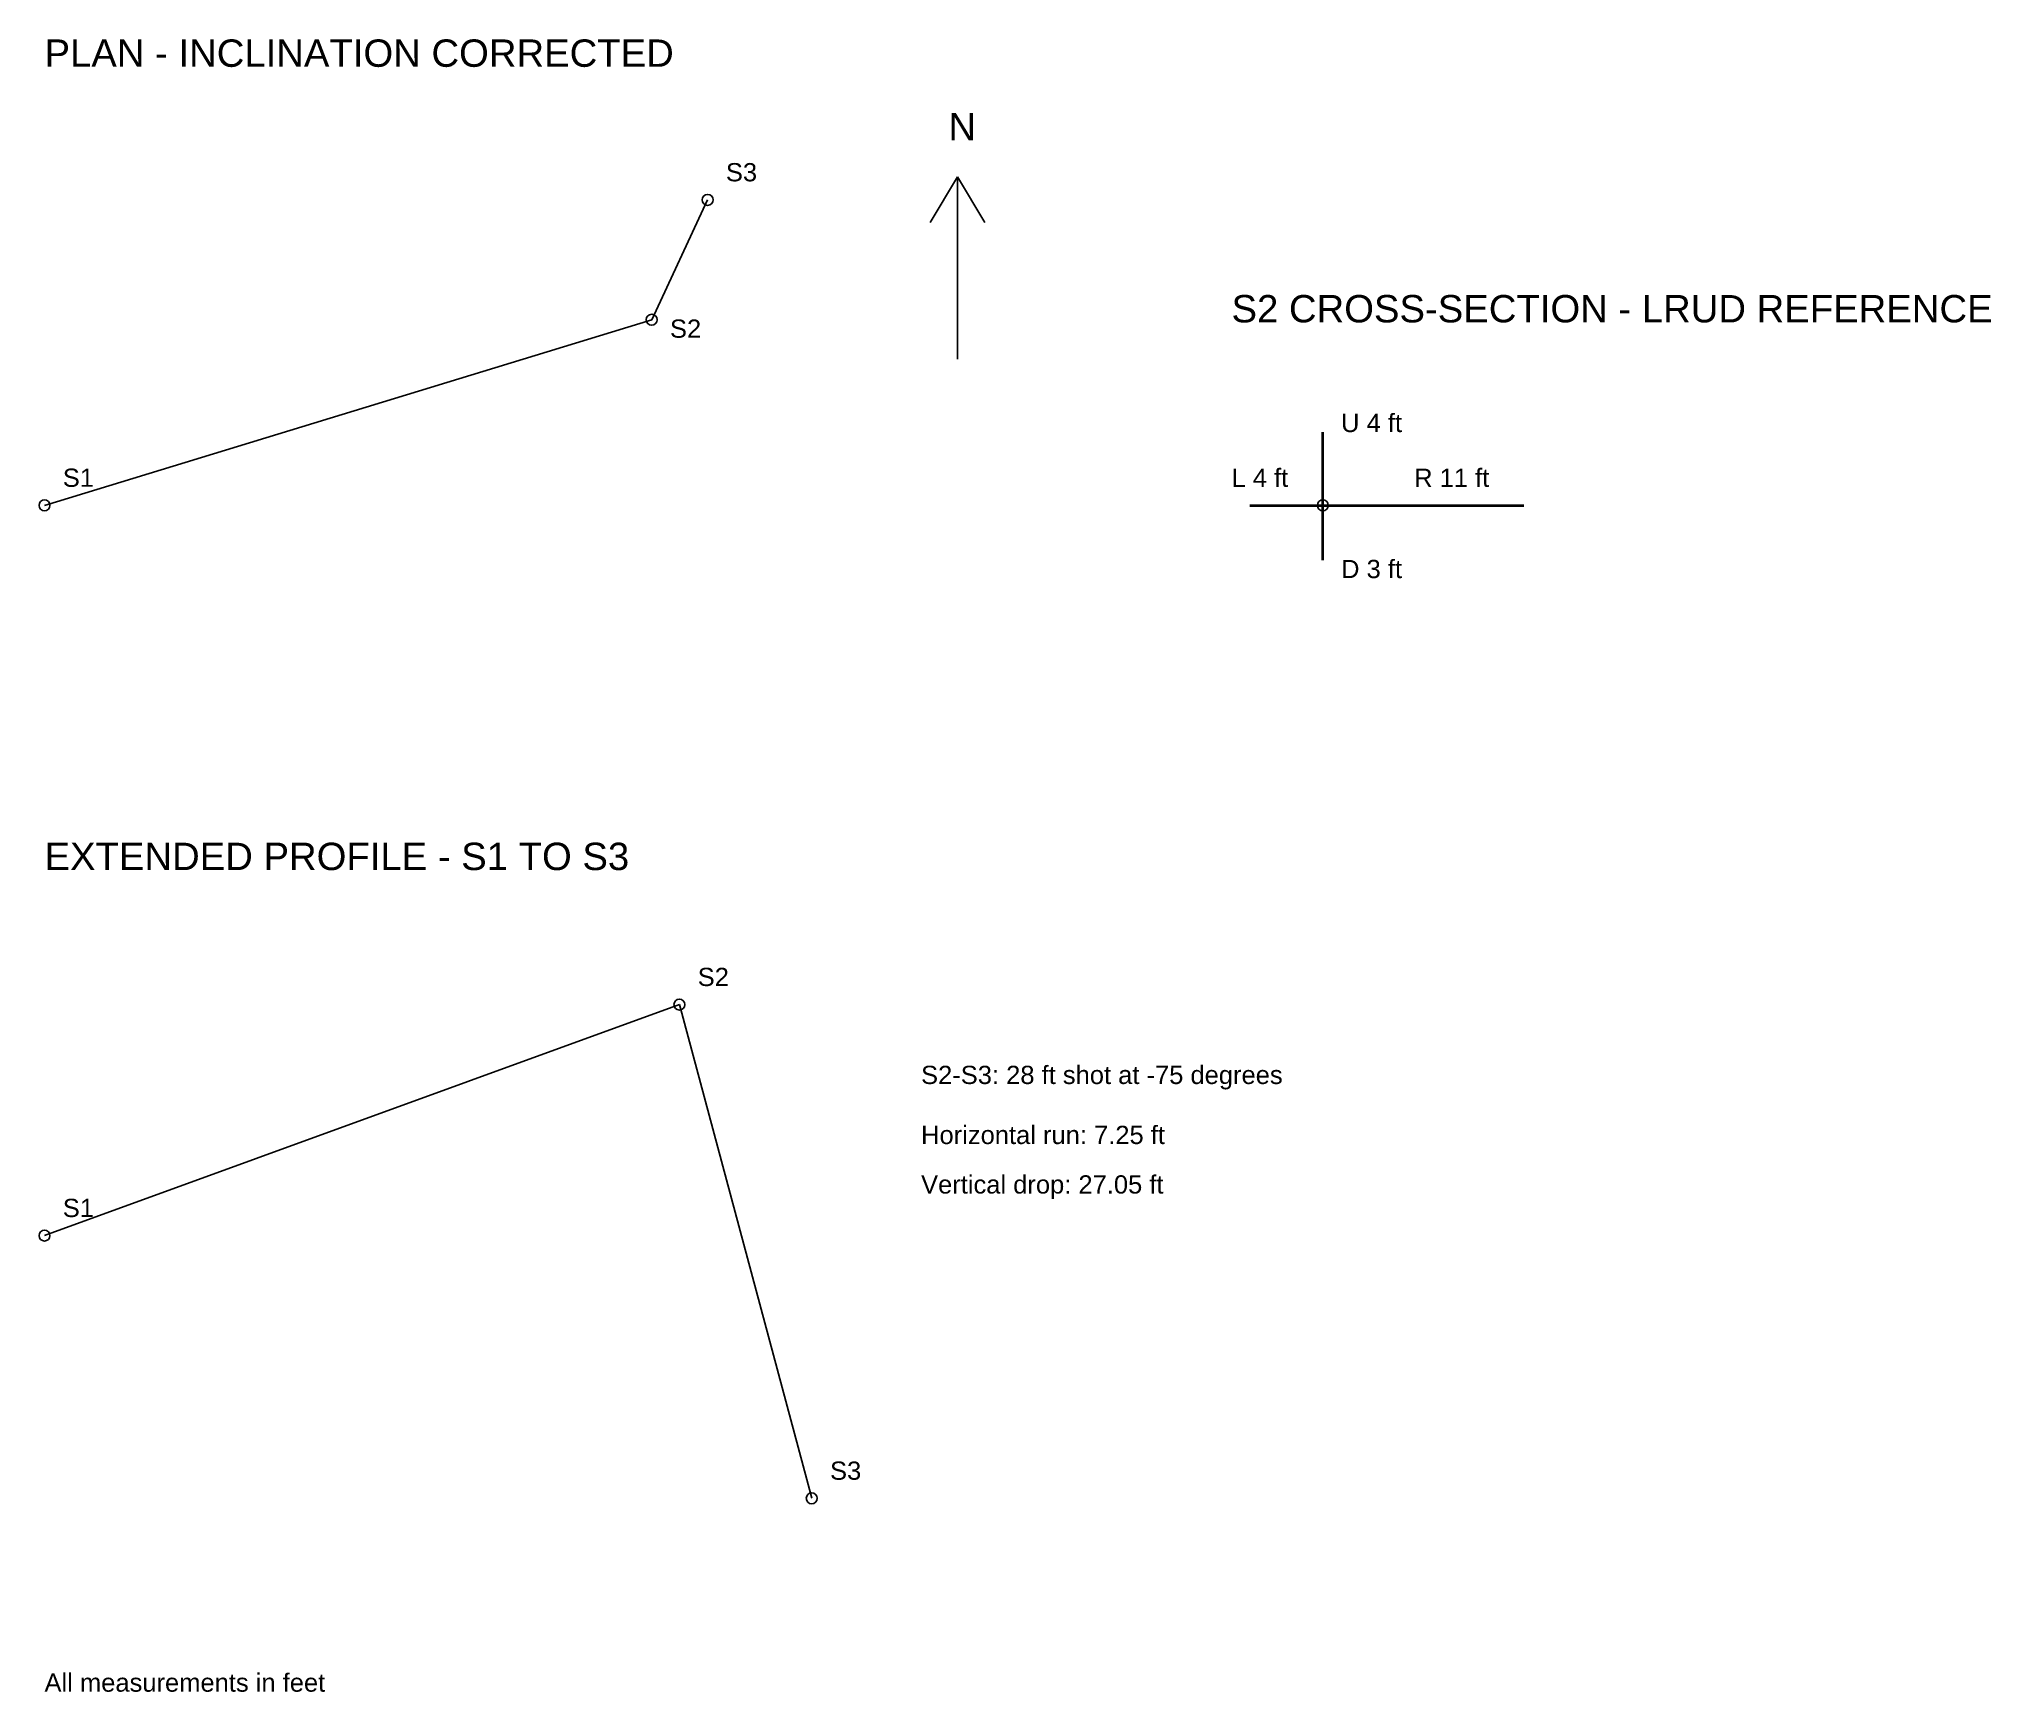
# Model space of a CAD drawing. Header units: feet. Extents: x 0 to 107, y -65 to 26.
import ezdxf

# ---------------------------------------------------------------- set-up
doc = ezdxf.new("R2010")
doc.units = ezdxf.units.FT
for name, color, linetype, lineweight, true_color in [('CROSS_SECTION', 7, 'Continuous', 35, 0xffffff), ('PROFILE_CENTERLINE', 2, 'Continuous', 25, 0xffff00), ('STATION_LABELS', 7, 'Continuous', 25, 0xffffff), ('SURVEY_CENTERLINE', 4, 'Continuous', 25, 0x00ffff), ('SURVEY_STATIONS', 7, 'Continuous', 25, 0xffffff)]:
    doc.layers.add(name, color=color, linetype=linetype, lineweight=lineweight, true_color=true_color)
doc.styles.add('textstyle0', font='')
doc.styles.add('textstyle1', font='')
doc.styles.add('textstyle10', font='')
doc.styles.add('textstyle11', font='')
doc.styles.add('textstyle12', font='')
doc.styles.add('textstyle13', font='')
doc.styles.add('textstyle14', font='')
doc.styles.add('textstyle15', font='')
doc.styles.add('textstyle16', font='')
doc.styles.add('textstyle17', font='')
doc.styles.add('textstyle18', font='')
doc.styles.add('textstyle2', font='')
doc.styles.add('textstyle3', font='')
doc.styles.add('textstyle4', font='')
doc.styles.add('textstyle5', font='')
doc.styles.add('textstyle6', font='')
doc.styles.add('textstyle7', font='')
doc.styles.add('textstyle8', font='')
doc.styles.add('textstyle9', font='')
doc.styles.get('textstyle0').set_extended_font_data('Arial')
doc.styles.get('textstyle1').set_extended_font_data('Arial')
doc.styles.get('textstyle10').set_extended_font_data('Arial')
doc.styles.get('textstyle11').set_extended_font_data('Arial')
doc.styles.get('textstyle12').set_extended_font_data('Arial')
doc.styles.get('textstyle13').set_extended_font_data('Arial')
doc.styles.get('textstyle14').set_extended_font_data('Arial')
doc.styles.get('textstyle15').set_extended_font_data('Arial')
doc.styles.get('textstyle16').set_extended_font_data('Arial')
doc.styles.get('textstyle17').set_extended_font_data('Arial')
doc.styles.get('textstyle18').set_extended_font_data('Arial')
doc.styles.get('textstyle2').set_extended_font_data('Arial')
doc.styles.get('textstyle3').set_extended_font_data('Arial')
doc.styles.get('textstyle4').set_extended_font_data('Arial')
doc.styles.get('textstyle5').set_extended_font_data('Arial')
doc.styles.get('textstyle6').set_extended_font_data('Arial')
doc.styles.get('textstyle7').set_extended_font_data('Arial')
doc.styles.get('textstyle8').set_extended_font_data('Arial')
doc.styles.get('textstyle9').set_extended_font_data('Arial')

msp = doc.modelspace()

# ---------------------------------------------------------------- linework, layer by layer
at = {"layer": 'CROSS_SECTION'}
for p, q in [((70, -3), (70, 4)), ((66, 0), (81, 0))]:
    msp.add_line(p, q, dxfattribs=at)
at = {"layer": 'PROFILE_CENTERLINE'}
for p, q in [((0, -40), (34.7686, -27.3453)), ((34.7686, -27.3453), (42.0156, -54.3912))]:
    msp.add_line(p, q, dxfattribs=at)
at = {"layer": 'SURVEY_CENTERLINE'}
for p, q in [((33.2494, 10.1654), (36.3121, 16.7333)), ((0, 0), (33.2494, 10.1654))]:
    msp.add_line(p, q, dxfattribs=at)
at = {"layer": 'SURVEY_STATIONS'}
for p, q in [((48.5, 15.5), (50, 18)), ((50, 8), (50, 18)), ((50, 18), (51.5, 15.5))]:
    msp.add_line(p, q, dxfattribs=at)
for centre in [(36.3121, 16.7333), (33.2494, 10.1654), (0, 0), (70, 0), (34.7686, -27.3453), (0, -40), (42.0156, -54.3912)]:
    msp.add_circle(centre, 0.3, dxfattribs=at)

# ---------------------------------------------------------------- texts
at = {"layer": 'STATION_LABELS', "attachment_point": 7}
for s, insert, char_height, style in [('PLAN - INCLINATION CORRECTED', (0, 24), 1.5, 'textstyle18'), ('N', (49.5, 20), 1.5, 'textstyle9'), ('S3', (37.3121, 17.7333), 1, 'textstyle14'), ('S2 CROSS-SECTION - LRUD REFERENCE', (65, 10), 1.5, 'textstyle8'), ('S2', (34.2494, 9.1654), 1, 'textstyle16'), ('U 4 ft', (71, 4), 1, 'textstyle3'), ('S1', (1, 1), 1, 'textstyle6'), ('L 4 ft', (65, 1), 1, 'textstyle5'), ('R 11 ft', (75, 1), 1, 'textstyle2'), ('D 3 ft', (71, -4), 1, 'textstyle4'), ('EXTENDED PROFILE - S1 TO S3', (0, -20), 1.5, 'textstyle7'), ('S2', (35.7686, -26.3453), 1, 'textstyle10'), ('S2-S3: 28 ft shot at -75 degrees', (48, -32), 1, 'textstyle13'), ('Horizontal run: 7.25 ft', (48, -35), 1, 'textstyle0'), ('Vertical drop: 27.05\\P', (48, -38), 1, 'textstyle11'), ('Vertical drop: 27.05 ft\\P', (48, -38), 1, 'textstyle17'), ('S1', (1, -39), 1, 'textstyle1'), ('S3', (43.0156, -53.3912), 1, 'textstyle15'), ('All measurements in feet', (0, -65), 1, 'textstyle12')]:
    msp.add_mtext(s, dxfattribs=dict(at, insert=insert, char_height=char_height, style=style))

doc.saveas('drawing.dxf')
